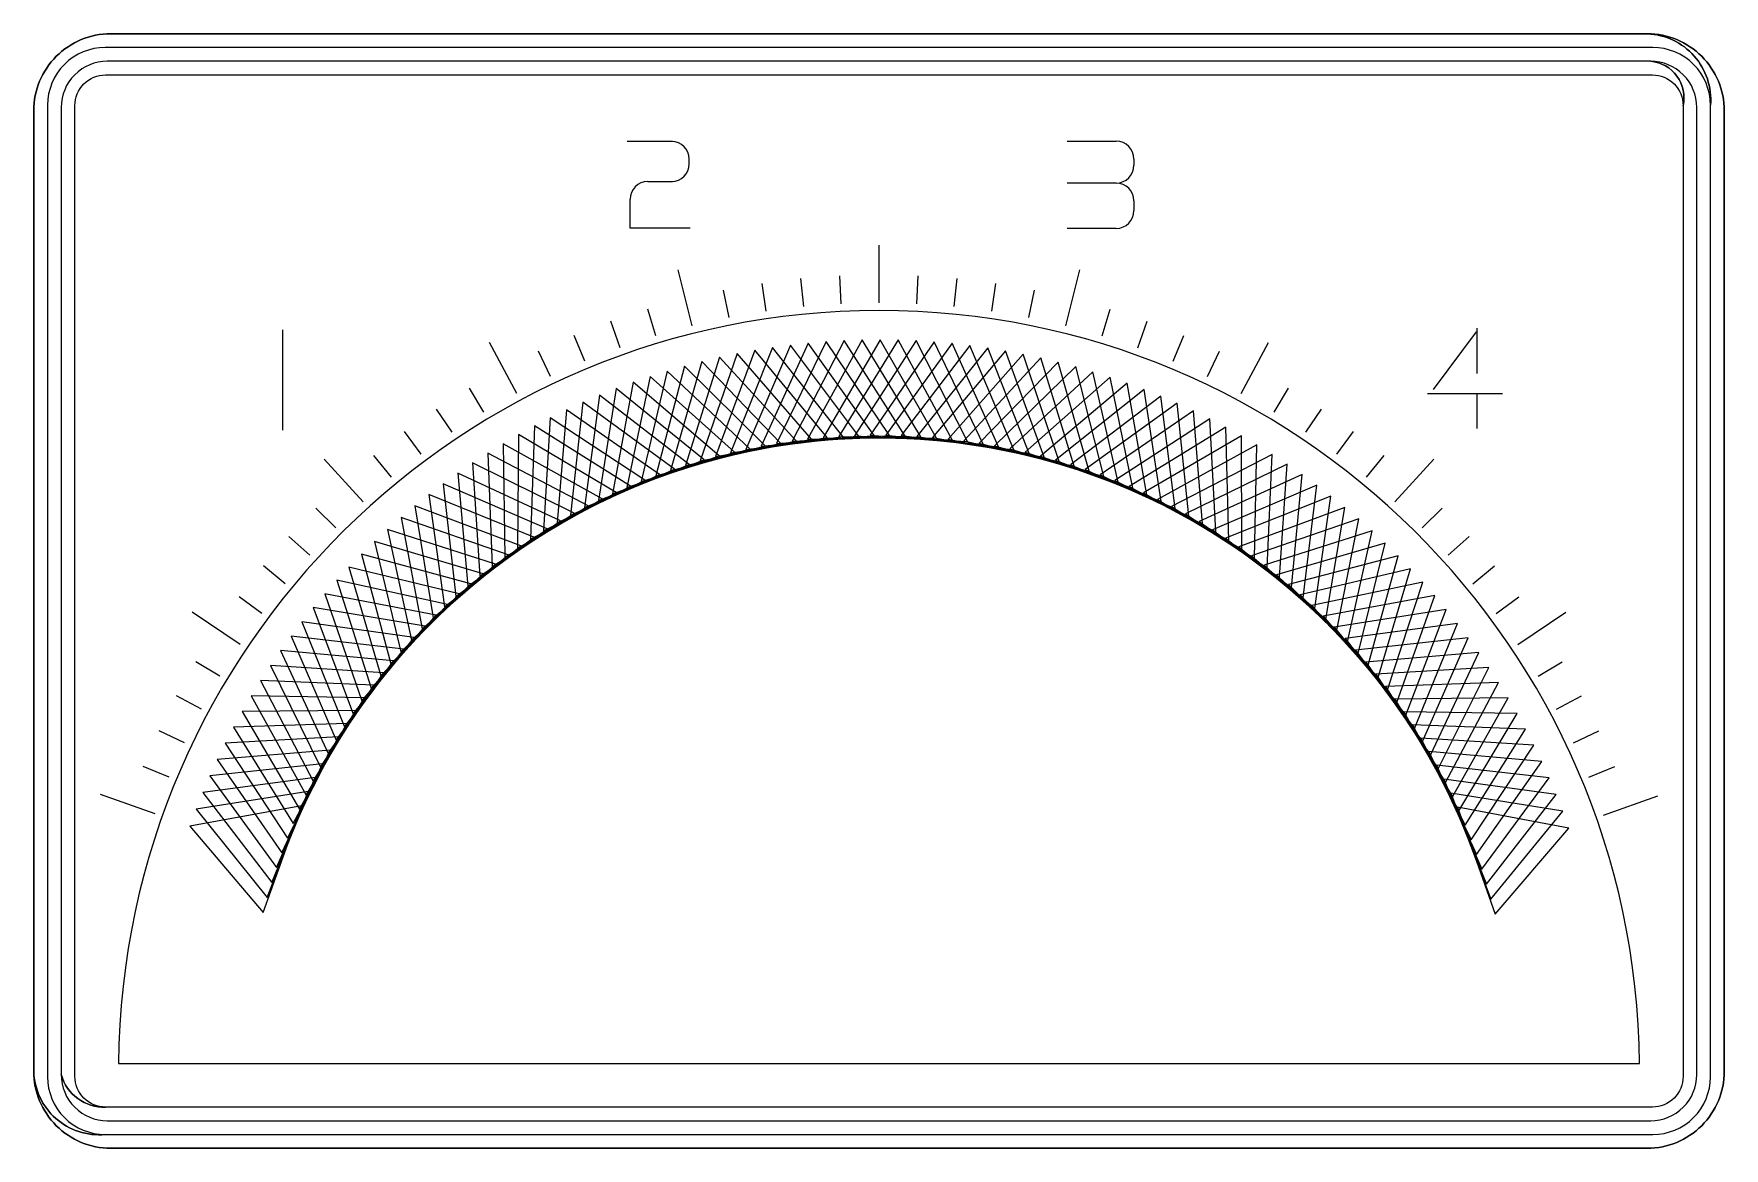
# Model space of a CAD drawing. Extents: x 0 to 220, y 0 to 145.
import ezdxf

# ---------------------------------------------------------------- set-up
doc = ezdxf.new("R2010")
doc.units = 0
doc.layers.get('0').update_dxf_attribs({"linetype": 'CONTINUOUS'})
doc.layers.add('1', color=7, linetype='CONTINUOUS')

msp = doc.modelspace()

# ---------------------------------------------------------------- linework, layer by layer
for p, q in [((83.117727, 130.993275, -514.324699), (77.216422, 130.993275, -514.324699)), ((134.509407, 131.025298, -514.324699), (140.866866, 131.025298, -514.324699)), ((85.312188, 127.972532, -514.324699), (85.312188, 128.688778, -514.324699)), ((143.181327, 128.710837, -514.324699), (143.181327, 127.896392, -514.324699)), ((79.911011, 125.778071, -514.324699), (83.117727, 125.778071, -514.324699)), ((140.866866, 125.58193, -514.324699), (134.509407, 125.58193, -514.324699)), ((143.181327, 123.267469, -514.324699), (143.181327, 121.996698, -514.324699)), ((140.866866, 119.682236, -514.324699), (134.509407, 119.682236, -514.324699)), ((110, 110), (110, 117.519061)), ((85.701982, 107.003125), (83.874999, 114.296849)), ((95.326953, 108.917651), (94.791505, 112.527342)), ((100.198286, 109.518473), (99.840603, 113.150089)), ((105.093233, 109.879546), (104.914175, 113.524338)), ((114.906767, 109.879546), (115.085825, 113.524338)), ((119.801714, 109.518473), (120.159397, 113.150089)), ((124.673047, 108.917651), (125.208495, 112.527342)), ((134.298018, 107.003125), (136.125001, 114.296849)), ((90.490968, 108.078528), (89.779047, 111.657598)), ((129.509032, 108.078528), (130.220953, 111.657598)), ((80.971532, 105.694034), (79.912229, 109.186089)), ((139.028468, 105.694034), (140.087771, 109.186089)), ((32.400874, 93.407615), (32.400874, 106.488977)), ((71.731657, 102.387953), (70.335173, 105.759363)), ((76.311015, 104.154407), (75.08164, 107.590278)), ((143.688985, 104.154407), (144.91836, 107.590278)), ((148.268343, 102.387953), (149.664827, 105.759363)), ((182.164004, 98.733412, -514.324699), (187.753682, 106.232926, -514.324699)), ((187.797105, 106.719127, -514.324699), (187.793839, 100.78734, -514.324699)), ((62.860326, 98.192126), (59.315866, 104.823346)), ((67.244491, 100.398929), (65.684262, 103.697756)), ((152.755509, 100.398929), (154.315738, 103.697756)), ((157.139674, 98.192126), (160.684134, 104.823346)), ((58.589726, 95.772861), (56.713668, 98.902874)), ((161.410274, 95.772861), (163.286332, 98.902874)), ((181.403747, 98.201031, -514.324699), (191.135034, 98.201031, -514.324699)), ((187.792416, 98.201031, -514.324699), (187.789904, 93.637766, -514.324699)), ((54.442977, 93.146961), (52.415597, 96.18115)), ((165.557023, 93.146961), (167.584403, 96.18115)), ((50.43007, 90.320753), (48.256251, 93.251808)), ((169.56993, 90.320753), (171.743749, 93.251808)), ((42.844105, 84.095113), (37.794612, 89.666369)), ((46.560672, 87.301045), (44.245651, 90.121906)), ((173.439328, 87.301045), (175.754349, 90.121906)), ((177.155895, 84.095113), (182.205388, 89.666369)), ((39.289322, 80.710678), (36.708956, 83.291044)), ((180.710678, 80.710678), (183.291044, 83.291044)), ((35.904887, 77.155895), (33.201018, 79.60654)), ((184.095113, 77.155895), (186.798982, 79.60654)), ((32.698955, 73.439328), (29.878094, 75.754349)), ((187.301045, 73.439328), (190.121906, 75.754349)), ((29.679247, 69.56993), (26.748192, 71.743749)), ((190.320753, 69.56993), (193.251808, 71.743749)), ((26.853039, 65.557023), (20.601168, 69.73439)), ((193.146961, 65.557023), (199.398832, 69.73439)), ((24.227139, 61.410274), (21.097126, 63.286332)), ((195.772861, 61.410274), (198.902874, 63.286332)), ((21.807874, 57.139674), (18.589577, 58.859889)), ((198.192126, 57.139674), (201.410423, 58.859889)), ((19.601071, 52.755509), (16.302244, 54.315738)), ((200.398929, 52.755509), (203.697756, 54.315738)), ((17.612047, 48.268343), (14.240637, 49.664827)), ((202.387953, 48.268343), (205.759363, 49.664827)), ((15.779927, 43.504894), (8.695463, 46.024147)), ((204.284401, 43.32344), (211.373703, 45.82905))]:
    msp.add_line(p, q)
at = {"color": 200}
msp.add_lwpolyline([(10, 0), (210, 0, 0.414214), (220, 10), (220, 135, 0.414214), (210, 145), (10, 145, 0.414214), (0, 135), (0, 10, 0.414214)], format="xyb", close=True, dxfattribs=at)
at = {"color": 160}
for points in [[(0, 10, 0.434607), (9.283981, 1.783981), (210.716019, 1.783981, 0.414214), (218.216019, 9.283981), (218.216019, 135.716019, 0.427252), (210, 145, -0.414214), (220, 135), (220, 10, -0.414214), (210, 0), (10, 0, -0.414214)], [(214.648058, 135.648058, 0.453163), (210.432038, 141.432038), (9.567962, 141.432038, 0.414214), (3.567962, 135.432038), (3.567962, 9.567962, 0.346253), (9.351942, 5.351942, -0.414214), (5.351942, 9.351942), (5.351942, 135.648058, -0.414214), (9.351942, 139.648058), (210.648058, 139.648058, -0.414214)]]:
    msp.add_lwpolyline(points, format="xyb", close=True, dxfattribs=at)
at = {"color": 240}
for points in [[(210.716019, 143.216019), (9.283981, 143.216019, 0.414214), (1.783981, 135.716019), (1.783981, 9.283981, 0.414214), (9.283981, 1.783981, -0.434607), (0, 10), (0, 135, -0.414214), (10, 145), (210, 145, -0.427252), (218.216019, 135.716019, 0.414214)], [(3.567962, 9.567962, 0.414214), (9.567962, 3.567962), (210.432038, 3.567962, 0.414214), (216.432038, 9.567962), (216.432038, 135.432038, 0.414214), (210.432038, 141.432038, -0.453163), (214.648058, 135.648058), (214.648058, 9.351942, -0.414214), (210.648058, 5.351942), (9.351942, 5.351942, -0.346253)]]:
    msp.add_lwpolyline(points, format="xyb", close=True, dxfattribs=at)
at = {"elevation": -514.324699}
msp.add_lwpolyline([(85.427195, 119.692349), (77.59655, 119.692349), (77.59655, 123.46361)], dxfattribs=at)
for centre, start, end in [((82.997727, 128.678814, -514.324699), 360, 90), ((140.866866, 128.710837, -514.324699), 0, 90), ((82.997727, 128.092532, -514.324699), 270, 360), ((140.866866, 127.896392, -514.324699), 270, 360), ((79.911011, 123.46361, -514.324699), 90, 180), ((140.866866, 123.267469, -514.324699), 0, 90), ((140.866866, 121.996698, -514.324699), 270, 360)]:
    msp.add_arc(centre, 2.314461, start, end)
at = {"layer": '1', "color": 200}
msp.add_lwpolyline([(208.994949, 11, 0.989949), (11.005051, 11)], format="xyb", close=True, dxfattribs=at)
at = {"layer": '1', "color": 1}
for points in [[(93.829333, 103.818741), (88.705916, 89.981336), (103.251169, 92.463029)], [(96.142795, 104.18824), (90.680437, 90.481094), (105.282352, 92.604126)], [(98.464648, 104.5007), (92.666657, 90.932115), (107.316392, 92.6952)], [(100.793488, 104.755933), (94.663375, 91.334126), (109.352057, 92.736196)], [(103.127902, 104.953783), (96.66938, 91.686882), (111.388115, 92.727088)], [(105.466478, 105.094132), (98.683457, 91.99017), (113.423332, 92.667882)], [(107.8078, 105.176893), (100.704388, 92.243806), (115.456475, 92.558614)], [(110.150449, 105.202017), (102.730948, 92.447638), (117.486315, 92.399351)], [(112.493007, 105.169489), (104.761909, 92.60154), (119.511621, 92.190188)], [(114.834055, 105.079328), (106.796043, 92.705421), (121.531167, 91.931252)], [(117.172176, 104.931589), (108.832118, 92.759218), (123.543729, 91.622701)], [(119.505954, 104.726361), (110.868899, 92.762897), (125.54809, 91.26472)], [(121.833975, 104.463769), (112.905154, 92.716456), (127.543036, 90.857528)], [(124.154829, 104.143972), (114.93965, 92.619924), (129.527358, 90.401369)], [(126.467112, 103.767163), (116.971155, 92.47336), (131.499854, 89.896522)], [(84.687327, 101.775352), (80.94862, 87.501415), (95.179565, 91.400569)], [(86.953276, 102.370424), (82.864467, 88.192806), (97.187049, 91.740603)], [(89.233182, 102.909558), (84.796747, 88.836845), (99.202291, 92.031137)], [(91.525663, 103.392428), (86.74429, 89.433142), (101.224073, 92.271994)], [(128.769422, 103.333571), (118.998438, 92.276851), (133.459331, 89.34329)], [(131.060366, 102.843458), (121.020272, 92.030517), (135.404601, 88.74201)], [(133.338557, 102.29712), (123.035432, 91.734507), (137.334486, 88.093046)], [(135.602614, 101.69489), (125.042698, 91.389), (139.247818, 87.396789)], [(77.986894, 99.658283), (75.311222, 85.14746), (89.215799, 90.085672)], [(80.202778, 100.418871), (77.170854, 85.978281), (91.192733, 90.572853)], [(82.436706, 101.124703), (79.050366, 86.763091), (93.181056, 91.01124)], [(137.851166, 101.037131), (127.040854, 90.994206), (141.143439, 86.653663)], [(140.082853, 100.324242), (129.028691, 90.550363), (143.020199, 85.864117)], [(142.296322, 99.556654), (131.005005, 90.057741), (144.876964, 85.02863)], [(71.460869, 97.052754), (69.86281, 82.384101), (83.365266, 88.334468)], [(73.614615, 97.974715), (71.656094, 83.349826), (85.30088, 88.966141)], [(75.790396, 98.8434), (73.472598, 84.271131), (87.251452, 89.549993)], [(144.490233, 98.734832), (132.968598, 89.516637), (146.712607, 84.147706)], [(146.663257, 97.859275), (134.918282, 88.92738), (148.526018, 83.221881)], [(148.814079, 96.930512), (136.852877, 88.290326), (150.316099, 82.251713)], [(67.224681, 95.051271), (66.350232, 80.321759), (79.543588, 86.92922)], [(69.33046, 96.078076), (68.093832, 81.374541), (81.445781, 87.655357)], [(150.941396, 95.949105), (138.771209, 87.605861), (152.081765, 81.237792)], [(153.04392, 94.91565), (140.672118, 86.874399), (153.821947, 80.18073)], [(63.092093, 92.843798), (62.943371, 78.089102), (75.795674, 85.337653)], [(65.144805, 93.972961), (64.633065, 79.226391), (77.659839, 86.156496)], [(155.120377, 93.830771), (142.554453, 86.096384), (155.535591, 79.081168)], [(157.16951, 92.695127), (144.417074, 85.272286), (157.22166, 77.939772)], [(59.073114, 90.435682), (59.65048, 75.691536), (72.130602, 83.563623)], [(61.067787, 91.664467), (61.282174, 76.910579), (73.952223, 84.473188)], [(159.190079, 91.509403), (146.258852, 84.402606), (158.879133, 76.757234)], [(161.180858, 90.27432), (148.078673, 83.487868), (160.507005, 75.534268)], [(57.10928, 89.158186), (58.049276, 74.432712), (70.331913, 82.609509)], [(163.140644, 88.990623), (149.875434, 82.528628), (162.104292, 74.271616)], [(53.278872, 86.460188), (54.9422, 71.798792), (66.807678, 80.569974)], [(55.177477, 87.832754), (56.479532, 73.134868), (68.557247, 81.611424)], [(165.068249, 87.659092), (151.648047, 81.525466), (163.670025, 72.970043)], [(166.962506, 86.280532), (153.395439, 80.478989), (165.203256, 71.630337)], [(51.414617, 85.041319), (53.438209, 70.425291), (65.084264, 79.485787)], [(168.822267, 84.855778), (155.116552, 79.389832), (166.703058, 70.253308)], [(47.793649, 82.068138), (50.533875, 67.569367), (61.720066, 77.191858)], [(49.58584, 83.577007), (51.968471, 69.015199), (63.388051, 78.359521)], [(170.646407, 83.385693), (156.810343, 78.258654), (168.168521, 68.839791)], [(172.433821, 81.871168), (158.475787, 77.08614), (169.598759, 67.390642)], [(46.039128, 80.515626), (49.135291, 66.088673), (60.081317, 75.983505)], [(174.183425, 80.313118), (160.111875, 75.873), (170.992905, 65.906738)], [(42.647326, 77.28346), (46.449523, 63.026304), (56.895484, 73.447681)], [(44.323341, 78.920411), (47.773565, 64.574013), (58.472798, 74.735194)], [(175.894162, 78.712488), (161.717616, 74.619968), (172.350115, 64.388979)], [(177.564995, 77.070248), (163.292038, 73.327804), (173.669567, 62.838282)], [(41.012099, 75.605763), (45.163965, 61.446483), (55.350328, 72.121745)], [(179.194912, 75.387391), (164.834187, 71.99729), (174.950462, 61.255588)], [(39.418649, 73.888336), (43.917671, 59.835508), (53.838266, 70.758189)], [(180.782925, 73.664937), (166.34313, 70.629232), (176.192025, 59.641855)], [(37.867942, 72.13222), (42.711394, 58.194353), (52.360216, 69.35784)], [(182.328074, 71.903928), (167.817953, 69.224458), (177.393503, 57.998059)], [(34.898485, 68.508197), (40.421793, 54.825498), (49.509704, 66.450173)], [(36.360916, 70.338478), (41.545867, 56.524012), (50.91707, 67.921544)], [(183.829423, 70.105432), (169.257762, 67.783819), (178.554169, 56.325197)], [(185.286062, 68.270537), (170.661686, 66.308187), (179.673319, 54.624281)], [(33.481534, 66.642484), (39.339855, 53.099838), (48.13897, 64.944616)], [(186.697109, 66.400355), (172.028875, 64.798456), (180.750277, 52.896342)], [(32.11092, 64.742469), (38.300707, 51.348078), (46.805697, 63.405786)], [(188.061711, 64.496018), (173.3585, 63.25554), (181.784391, 51.142425)], [(30.787475, 62.809304), (37.304979, 49.571278), (45.510694, 61.834615)], [(189.379039, 62.558679), (174.649756, 61.680374), (182.775033, 49.363594)], [(29.511999, 60.844158), (36.353274, 47.770514), (44.254744, 60.232054)], [(190.648298, 60.589512), (175.901862, 60.073911), (183.721604, 47.560924)], [(28.285265, 58.848222), (35.446167, 45.946878), (43.038608, 58.599073)], [(191.868717, 58.589709), (177.11406, 58.437125), (184.62353, 45.735509)], [(25.980965, 54.768833), (33.76792, 42.235417), (40.728699, 55.245826)], [(27.108016, 56.822705), (34.584209, 44.101473), (41.863022, 56.936661)], [(193.039558, 56.560481), (178.285614, 56.771006), (185.480267, 43.888453)], [(194.160113, 54.503057), (179.415816, 55.076563), (186.291294, 42.020875)], [(24.904794, 52.68785), (32.997797, 40.349839), (39.636325, 53.527591)], [(195.229701, 52.418683), (180.503981, 53.354823), (187.05612, 40.133905)], [(23.880154, 50.581015), (32.274304, 38.445883), (38.586562, 51.782996)], [(196.247677, 50.308621), (181.549451, 51.606828), (187.774283, 38.228687)], [(22.907667, 48.449606), (31.59788, 36.5247), (37.580045, 50.013099)], [(197.213422, 48.174149), (182.551591, 49.833637), (188.445347, 36.306375)], [(21.121474, 44.11824), (30.38785, 32.635319), (35.699163, 46.401697)], [(21.987921, 46.294913), (30.968936, 34.587455), (36.617385, 48.21897)], [(198.126353, 46.016559), (183.509796, 48.036324), (189.068907, 34.368132)], [(198.985917, 43.837158), (184.423485, 46.215976), (189.644584, 32.415132)], [(20.30885, 41.920906), (29.854976, 30.669477), (34.825937, 44.562379)], [(199.791592, 41.637267), (185.292104, 44.373697), (190.17203, 30.448557)]]:
    msp.add_lwpolyline(points, close=True, dxfattribs=at)

doc.saveas('drawing.dxf')
